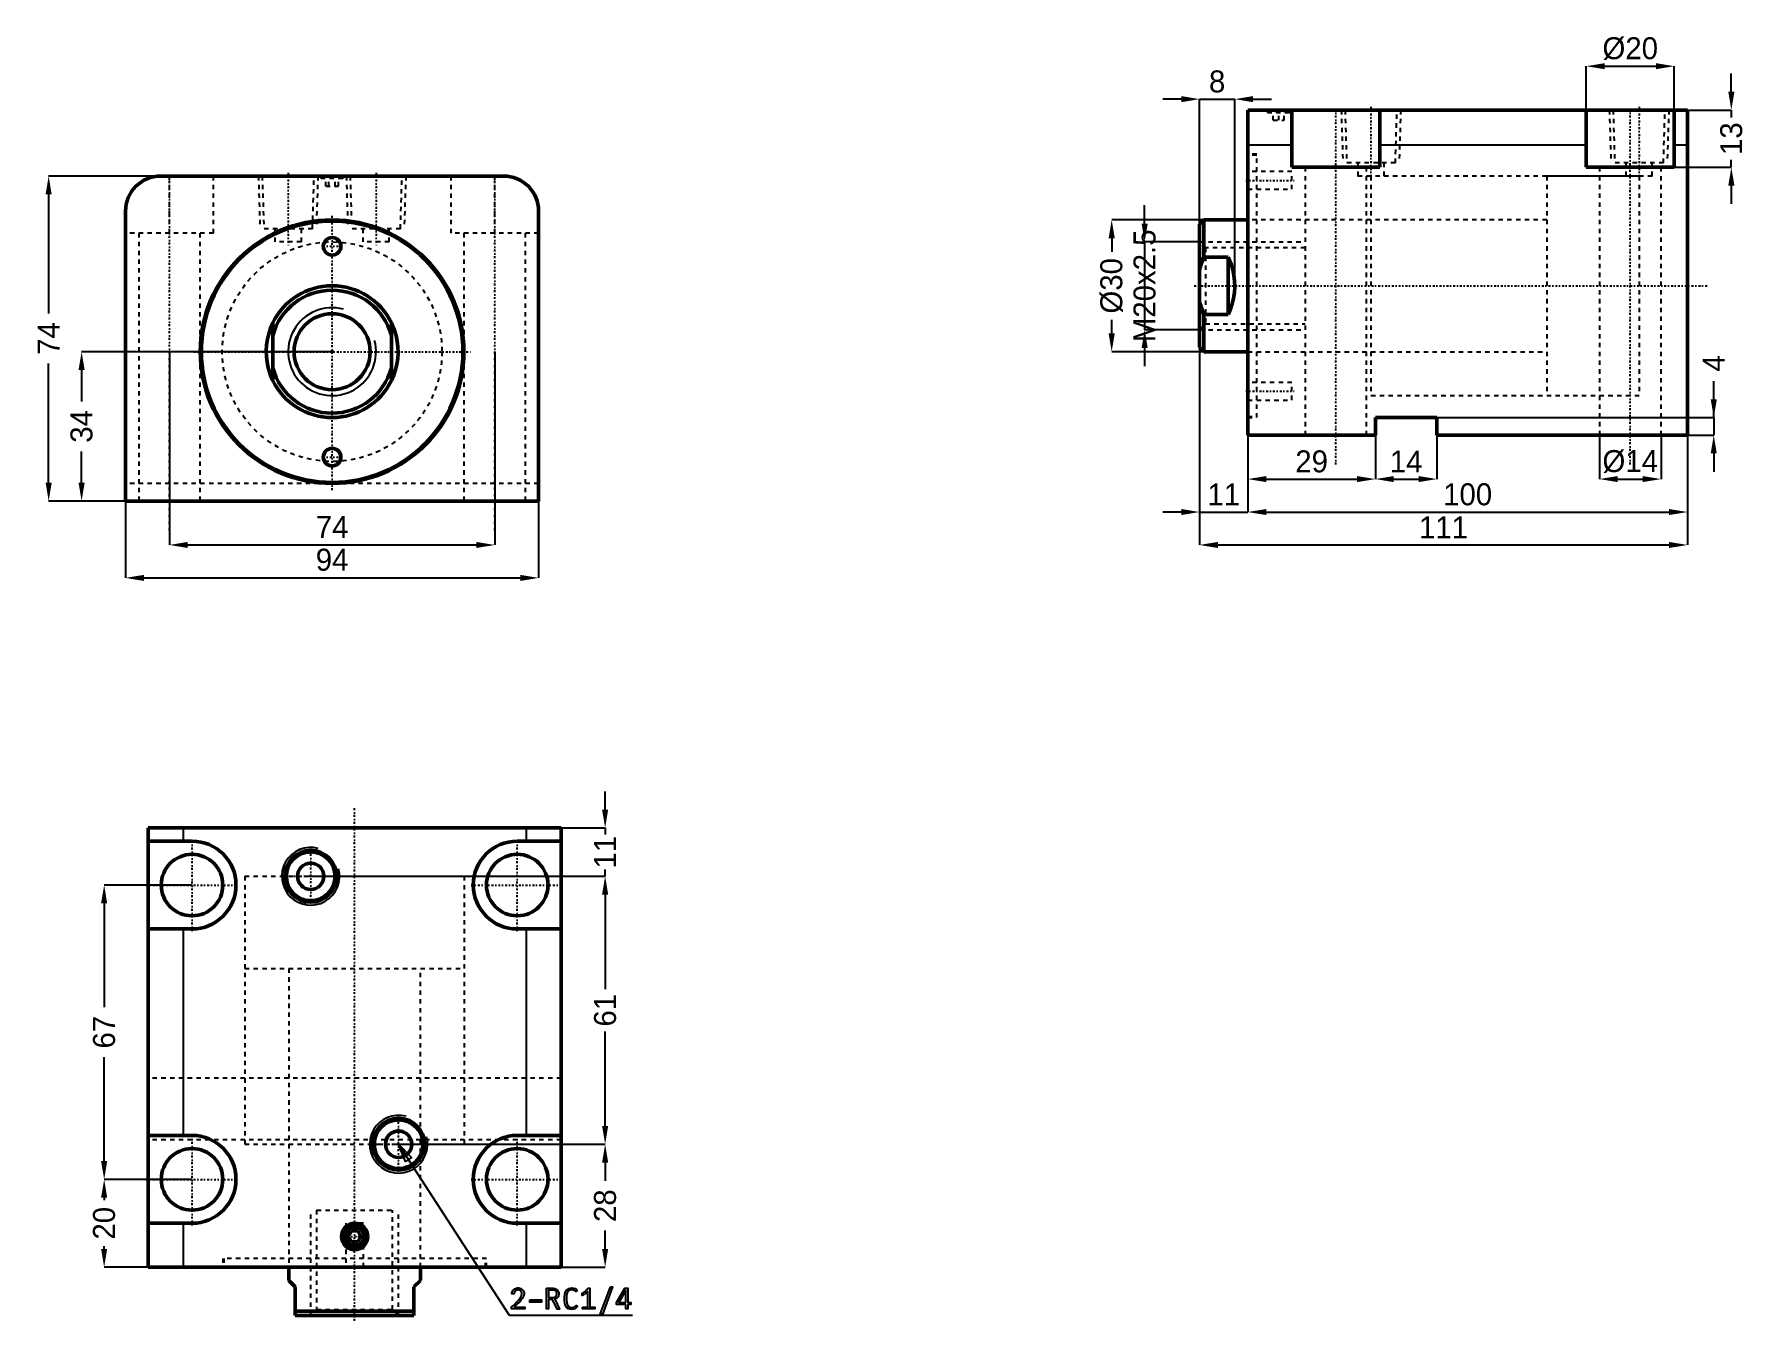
# Model space of a CAD drawing. Header units: millimetres. Extents: x -68 to 322, y -221 to 72.
import ezdxf

# ---------------------------------------------------------------- set-up
doc = ezdxf.new("R2010")
doc.units = ezdxf.units.MM
doc.linetypes.add('Center', pattern=[1.5, 0.45, -0.5, 0.05, -0.5])
doc.linetypes.add('Dashed', pattern=[2, 1, -1])
for name, color, linetype, lineweight in [('2d ConnectionPoints', 7, 'Continuous', 50), ('AM_0', 7, 'Continuous', 50), ('AM_4', 3, 'Continuous', 25), ('AM_5', 3, 'Continuous', 25), ('AM_7', 7, 'Center', 25), ('AM_9', 6, 'Dashed', 25)]:
    doc.layers.add(name, color=color, linetype=linetype, lineweight=lineweight)
doc.dimstyles.new('ISO-25', dxfattribs={"dimtxt": 2.5, "dimasz": 2.5, "dimexe": 1.25, "dimexo": 0.625, "dimtad": 1, "dimtxsty": 'Standard', "dimcen": 2.5, "dimadec": 0, "dimazin": 0, "dimtfac": 1, "dimtmove": 0, "dimatfit": 3, "dimfxl": 1, "dimarcsym": 0})

# ---------------------------------------------------------------- blocks, each defined once
blk = doc.blocks.new('1_RODcxhc_a_sd_50_40_IN_0_in_CXHC_A_IN_LA_50_40ST_0__CN_0')
at = {"layer": 'AM_0'}
for p, q in [((-13.5, -6.54), (-13.5, 6.54)), ((13.5, 6.54), (13.5, -6.54))]:
    blk.add_line(p, q, dxfattribs=at)
for points in [[(-13.5, 6.54), (-14.02, 5.34), (-14.43, 4.09), (-14.73, 2.82), (-14.92, 1.53), (-15, 0.22), (-14.96, -1.09), (-14.81, -2.39), (-14.54, -3.67), (-14.17, -4.92), (-13.69, -6.14), (-13.5, -6.54)], [(13.5, -6.54), (14.02, -5.34), (14.43, -4.09), (14.73, -2.82), (14.92, -1.53), (15, -0.22), (14.96, 1.09), (14.81, 2.39), (14.54, 3.67), (14.17, 4.92), (13.69, 6.14), (13.5, 6.54)]]:
    blk.add_lwpolyline(points, dxfattribs=at)
blk.add_circle((0, 0), 8.65, dxfattribs=at)
for radius, start, end in [(15, 25.8419, 154.1581), (14, 15.3589, 164.6411), (14, 195.3589, 344.6411), (15, 205.8419, 334.1581)]:
    blk.add_arc((0, 0), radius, start, end, dxfattribs=at)
at = {"layer": 'AM_5'}
blk.add_arc((0, 0), 10, 75, 15, dxfattribs=at)
blk = doc.blocks.new('2_bodycxhc_la_a_50_40_0_in_CXHC_A_IN_LA_50_40ST_0__CN_0')
at = {"layer": 'AM_0'}
for p, q in [((39, 40), (-39, 40)), ((-47, 32), (-47, -34)), ((47, -34), (47, 32)), ((-47, -34), (47, -34))]:
    blk.add_line(p, q, dxfattribs=at)
for centre, radius in [((0, 0), 30), ((0, 0), 29.75), ((0, 24), 2), ((0, -24), 2)]:
    blk.add_circle(centre, radius, dxfattribs=at)
for centre, start, end in [((-39, 32), 90, 180), ((39, 32), 360, 90)]:
    blk.add_arc(centre, 8, start, end, dxfattribs=at)
at = {"layer": 'AM_5', "linetype": 'Dashed'}
for p, q in [((-16.77, 40), (-16.39, 28)), ((-3.23, 40), (-3.61, 28)), ((3.23, 40), (3.61, 28)), ((16.77, 40), (16.39, 28))]:
    blk.add_line(p, q, dxfattribs=at)
at = {"layer": 'AM_7'}
for p, q in [((-37, -40.7), (-37, 40.7)), ((-10, 40.75), (-10, 24.25)), ((0, 40.03), (0, 39.37)), ((10, 40.75), (10, 24.25)), ((37, -40.7), (37, 40.7)), ((0, -31.5), (0, 31.5)), ((-2.1, 24), (2.1, 24)), ((-31.5, 0), (31.5, 0)), ((-2.1, -24), (2.1, -24))]:
    blk.add_line(p, q, dxfattribs=at)
at = {"layer": 'AM_9'}
for p, q in [((-37, 27), (-37, 40)), ((-27, 27), (-27, 40)), ((-15.91, 40), (-15.54, 28)), ((-4.46, 28), (-4.09, 40)), ((-3, 40), (-2.4, 39.4)), ((-2.1, 39.7), (-2.4, 39.4)), ((2.4, 39.4), (-2.4, 39.4)), ((2.1, 39.7), (-2.1, 39.7)), ((-1.44, 37.7), (-1.44, 39.7)), ((-0.72, 37.7), (-0.72, 39.7)), ((0.72, 37.7), (0.72, 39.7)), ((1.44, 37.7), (1.44, 39.7)), ((2.4, 39.4), (2.1, 39.7)), ((2.4, 39.4), (3, 40)), ((4.09, 40), (4.46, 28)), ((15.54, 28), (15.91, 40)), ((27, 40), (27, 27)), ((37, 27), (37, 40)), ((-1.44, 37.7), (1.44, 37.7)), ((-4.46, 28), (-15.54, 28)), ((-13, 28), (-13, 25)), ((-7, 25), (-7, 28)), ((15.54, 28), (4.46, 28)), ((7, 28), (7, 25)), ((13, 25), (13, 28)), ((-27, 27), (-47, 27)), ((-44, 27), (-44, -34)), ((-30, -34), (-30, 27)), ((-7, 25), (-13, 25)), ((13, 25), (7, 25)), ((47, 27), (27, 27)), ((30, 27), (30, -34)), ((44, -34), (44, 27)), ((47, -30), (-47, -30))]:
    blk.add_line(p, q, dxfattribs=at)
blk.add_circle((0, 0), 25, dxfattribs=at)
blk = doc.blocks.new('*D3')
at = {"layer": 'AM_5', "color": 0, "lineweight": -2}
for p, q in [((-47, -34), (-47, -51.5)), ((47, -34), (47, -51.5)), ((-42.83, -51.5), (42.83, -51.5))]:
    blk.add_line(p, q, dxfattribs=at)
at = {"layer": 'AM_5', "color": 0}
for points in [[(-42.83, -50.81), (-42.83, -52.19), (-47, -51.5)], [(42.83, -52.19), (42.83, -50.81), (47, -51.5)]]:
    blk.add_solid(points, dxfattribs=at)
at = {"layer": 'Defpoints', "color": 0}
for p in [(-47, -34), (47, -34), (47, -51.5)]:
    blk.add_point(p, dxfattribs=at)
at = {"layer": 'AM_5', "color": 0, "insert": (0, -47.39), "char_height": 5, "attachment_point": 5}
blk.add_mtext('94', dxfattribs=at)
blk = doc.blocks.new('*D4')
at = {"layer": 'AM_5', "color": 0, "lineweight": -2}
for p, q in [((-37, 0), (-37, -44)), ((37, 0), (37, -44)), ((-32.83, -44), (32.83, -44))]:
    blk.add_line(p, q, dxfattribs=at)
at = {"layer": 'AM_5', "color": 0}
for points in [[(-32.83, -43.31), (-32.83, -44.69), (-37, -44)], [(32.83, -44.69), (32.83, -43.31), (37, -44)]]:
    blk.add_solid(points, dxfattribs=at)
at = {"layer": 'Defpoints', "color": 0}
for p in [(-37, 0), (37, 0), (37, -44)]:
    blk.add_point(p, dxfattribs=at)
at = {"layer": 'AM_5', "color": 0, "insert": (0, -39.91), "char_height": 5, "attachment_point": 5}
blk.add_mtext('74', dxfattribs=at)
blk = doc.blocks.new('*D5')
at = {"layer": 'AM_5', "color": 0, "lineweight": -2}
for p, q in [((-39, 40), (-64.5, 40)), ((-64.5, 35.83), (-64.5, 8.67)), ((-64.5, -29.83), (-64.5, -2.67)), ((-47, -34), (-64.5, -34))]:
    blk.add_line(p, q, dxfattribs=at)
at = {"layer": 'AM_5', "color": 0}
for points in [[(-63.81, 35.83), (-65.19, 35.83), (-64.5, 40)], [(-65.19, -29.83), (-63.81, -29.83), (-64.5, -34)]]:
    blk.add_solid(points, dxfattribs=at)
at = {"layer": 'Defpoints', "color": 0}
for p in [(-64.5, 40), (-39, 40), (-47, -34)]:
    blk.add_point(p, dxfattribs=at)
at = {"layer": 'AM_5', "color": 0, "insert": (-64.5, 3), "char_height": 5, "attachment_point": 5, "rotation": 90}
blk.add_mtext('74', dxfattribs=at)
blk = doc.blocks.new('*D6')
at = {"layer": 'AM_5', "color": 0, "lineweight": -2}
for p, q in [((0, 0), (-57, 0)), ((-57, -4.17), (-57, -11.31)), ((-57, -29.83), (-57, -22.69)), ((-47, -34), (-57, -34))]:
    blk.add_line(p, q, dxfattribs=at)
at = {"layer": 'AM_5', "color": 0}
for points in [[(-56.31, -4.17), (-57.69, -4.17), (-57, 0)], [(-57.69, -29.83), (-56.31, -29.83), (-57, -34)]]:
    blk.add_solid(points, dxfattribs=at)
at = {"layer": 'Defpoints', "color": 0}
for p in [(-57, 0), (0, 0), (-47, -34)]:
    blk.add_point(p, dxfattribs=at)
at = {"layer": 'AM_5', "color": 0, "insert": (-57, -17), "char_height": 5, "attachment_point": 5, "rotation": 90}
blk.add_mtext('34', dxfattribs=at)
blk = doc.blocks.new('1_RODcxhc_a_sd_50_40_IN_0_in_CXHC_A_IN_LA_50_40ST_0__CN_2')
at = {"layer": 'AM_0'}
for p, q in [((-10, 15), (-11, 14)), ((-11, 14), (-11, -14)), ((0, 15), (-10, 15)), ((-10, 15), (-10, 6.54)), ((-4.5, 6.54), (-10, 6.54)), ((-4.5, 6.54), (-4.5, -6.54)), ((-10, -6.54), (-4.5, -6.54)), ((-10, -6.54), (-10, -15)), ((-11, -14), (-10, -15)), ((-10, -15), (0, -15))]:
    blk.add_line(p, q, dxfattribs=at)
for points in [[(-10, 6.54), (-10.55, 5.15), (-11, 3.71)], [(-4.5, -6.54), (-3.98, -5.34), (-3.57, -4.09), (-3.27, -2.82), (-3.08, -1.53), (-3, -0.22), (-3.04, 1.09), (-3.19, 2.39), (-3.46, 3.67), (-3.83, 4.92), (-4.31, 6.14), (-4.5, 6.54)], [(-11, -3.71), (-10.6, -5.01), (-10, -6.54)]]:
    blk.add_lwpolyline(points, dxfattribs=at)
at = {"layer": 'AM_5', "linetype": 'Dashed'}
for p, q in [((-11, 10), (13, 10)), ((-11, -10), (13, -10))]:
    blk.add_line(p, q, dxfattribs=at)
at = {"layer": 'AM_9'}
for p, q in [((89, 25), (68, 25)), ((68, 25), (68, -25)), ((89, 25), (89, -25)), ((68, 15), (0, 15)), ((-9.65, 8.65), (-11, 10)), ((13, 8.65), (-9.65, 8.65)), ((-9.65, 8.65), (-9.65, -8.65)), ((-11, -10), (-9.65, -8.65)), ((-9.65, -8.65), (13, -8.65)), ((0, -15), (68, -15)), ((68, -25), (89, -25))]:
    blk.add_line(p, q, dxfattribs=at)
blk = doc.blocks.new('2_bodycxhc_la_a_50_40_0_in_CXHC_A_IN_LA_50_40ST_0__CN_2')
at = {"layer": 'AM_0'}
for p, q in [((100, 40), (0, 40)), ((0, -34), (0, 40)), ((10, 27), (10, 40)), ((30, 40), (30, 27)), ((77, 27), (77, 40)), ((97, 40), (97, 27)), ((100, -34), (100, 40)), ((30, 27), (10, 27)), ((97, 27), (77, 27)), ((29, -30), (29, -34)), ((43, -30), (29, -30)), ((43, -34), (43, -30)), ((29, -34), (0, -34)), ((100, -34), (43, -34))]:
    blk.add_line(p, q, dxfattribs=at)
at = {"layer": 'AM_4'}
for p, q in [((10, 32), (0, 32)), ((77, 32), (30, 32)), ((100, 32), (97, 32))]:
    blk.add_line(p, q, dxfattribs=at)
at = {"layer": 'AM_5', "linetype": 'Dashed'}
for p, q in [((21.23, 40), (21.61, 28)), ((34.77, 40), (34.39, 28)), ((82.23, 40), (82.61, 28)), ((95.77, 40), (95.39, 28))]:
    blk.add_line(p, q, dxfattribs=at)
at = {"layer": 'AM_7'}
for p, q in [((7, 40.03), (7, 39.37)), ((20, -40.7), (20, 40.7)), ((28, 40.75), (28, 24.25)), ((87, -40.7), (87, 40.7)), ((89, 40.75), (89, 24.25)), ((-0.5, 24), (10.5, 24)), ((-12.2, 0), (105, 0)), ((-0.5, -24), (10.5, -24))]:
    blk.add_line(p, q, dxfattribs=at)
at = {"layer": 'AM_9'}
for p, q in [((4, 40), (4.6, 39.4)), ((4.9, 39.7), (4.6, 39.4)), ((9.4, 39.4), (4.6, 39.4)), ((9.1, 39.7), (4.9, 39.7)), ((5.75, 37.7), (5.75, 39.7)), ((7, 37.7), (7, 39.7)), ((8.25, 37.7), (8.25, 39.7)), ((9.4, 39.4), (9.1, 39.7)), ((9.4, 39.4), (10, 40)), ((22.09, 40), (22.46, 28)), ((33.54, 28), (33.91, 40)), ((83.09, 40), (83.46, 28)), ((94.54, 28), (94.91, 40)), ((5.75, 37.7), (8.25, 37.7)), ((2, 30), (0, 30)), ((2, 29.75), (0, 29.75)), ((2, -30), (2, 30)), ((33.54, 28), (22.46, 28)), ((25, 28), (25, 25)), ((31, 25), (31, 28)), ((94.54, 28), (83.46, 28)), ((86, 28), (86, 25)), ((92, 25), (92, 28)), ((10, 26), (0, 26)), ((10, 22), (10, 26)), ((13, 27), (13, -34)), ((92, 25), (25, 25)), ((27, -34), (27, 27)), ((28, 25), (28, -25)), ((80, 27), (80, -34)), ((89, 25), (89, -25)), ((94, -34), (94, 27)), ((0, 22), (10, 22)), ((28, 15), (0, 15)), ((0, -15), (28, -15)), ((10, -22), (0, -22)), ((10, -26), (10, -22)), ((0, -26), (10, -26)), ((28, -25), (89, -25)), ((0, -29.75), (2, -29.75)), ((0, -30), (2, -30))]:
    blk.add_line(p, q, dxfattribs=at)
blk = doc.blocks.new('*D22')
at = {"layer": 'AM_5', "color": 0, "lineweight": -2}
for p, q in [((237.39, -15), (237.39, -29)), ((208.39, -19), (208.39, -29)), ((212.56, -29), (233.23, -29))]:
    blk.add_line(p, q, dxfattribs=at)
at = {"layer": 'AM_5', "color": 0}
for points in [[(212.56, -28.31), (212.56, -29.69), (208.39, -29)], [(233.23, -29.69), (233.23, -28.31), (237.39, -29)]]:
    blk.add_solid(points, dxfattribs=at)
at = {"layer": 'Defpoints', "color": 0}
for p in [(237.39, -15), (208.39, -19), (237.39, -29)]:
    blk.add_point(p, dxfattribs=at)
at = {"layer": 'AM_5', "color": 0, "insert": (222.89, -25), "char_height": 5, "attachment_point": 5}
blk.add_mtext('29', dxfattribs=at)
blk = doc.blocks.new('*D23')
at = {"layer": 'AM_5', "color": 0, "lineweight": -2}
for p, q in [((208.39, -19), (208.39, -36.5)), ((308.39, -19), (308.39, -36.5)), ((212.56, -36.5), (304.23, -36.5))]:
    blk.add_line(p, q, dxfattribs=at)
at = {"layer": 'AM_5', "color": 0}
for points in [[(212.56, -35.81), (212.56, -37.19), (208.39, -36.5)], [(304.23, -37.19), (304.23, -35.81), (308.39, -36.5)]]:
    blk.add_solid(points, dxfattribs=at)
at = {"layer": 'Defpoints', "color": 0}
for p in [(208.39, -19), (308.39, -19), (308.39, -36.5)]:
    blk.add_point(p, dxfattribs=at)
at = {"layer": 'AM_5', "color": 0, "insert": (258.39, -32.5), "char_height": 5, "attachment_point": 5}
blk.add_mtext('100', dxfattribs=at)
blk = doc.blocks.new('*D24')
at = {"layer": 'AM_5', "color": 0, "lineweight": -2}
for p, q in [((197.39, 15), (197.39, -44)), ((308.39, -19), (308.39, -44)), ((201.56, -44), (304.23, -44))]:
    blk.add_line(p, q, dxfattribs=at)
at = {"layer": 'AM_5', "color": 0}
for points in [[(201.56, -43.31), (201.56, -44.69), (197.39, -44)], [(304.23, -44.69), (304.23, -43.31), (308.39, -44)]]:
    blk.add_solid(points, dxfattribs=at)
at = {"layer": 'Defpoints', "color": 0}
for p in [(197.39, 15), (308.39, -19), (308.39, -44)]:
    blk.add_point(p, dxfattribs=at)
at = {"layer": 'AM_5', "color": 0, "insert": (252.89, -40), "char_height": 5, "attachment_point": 5}
blk.add_mtext('111', dxfattribs=at)
blk = doc.blocks.new('*D25')
at = {"layer": 'AM_5', "color": 0, "lineweight": -2}
for p, q in [((237.39, -15), (237.39, -29)), ((251.39, -19), (251.39, -29)), ((241.56, -29), (247.23, -29))]:
    blk.add_line(p, q, dxfattribs=at)
at = {"layer": 'AM_5', "color": 0}
for points in [[(241.56, -28.31), (241.56, -29.69), (237.39, -29)], [(247.23, -29.69), (247.23, -28.31), (251.39, -29)]]:
    blk.add_solid(points, dxfattribs=at)
at = {"layer": 'Defpoints', "color": 0}
for p in [(237.39, -15), (251.39, -19), (251.39, -29)]:
    blk.add_point(p, dxfattribs=at)
at = {"layer": 'AM_5', "color": 0, "insert": (244.39, -25), "char_height": 5, "attachment_point": 5}
blk.add_mtext('14', dxfattribs=at)
blk = doc.blocks.new('*D26')
at = {"layer": 'AM_5', "color": 0, "lineweight": -2}
for p, q in [((314.39, -15), (314.39, -6.67)), ((237.39, -15), (314.39, -15)), ((314.39, -15), (314.39, -19)), ((251.39, -19), (314.39, -19)), ((314.39, -23.17), (314.39, -27.33))]:
    blk.add_line(p, q, dxfattribs=at)
at = {"layer": 'AM_5', "color": 0}
for points in [[(313.7, -10.83), (315.09, -10.83), (314.39, -15)], [(315.09, -23.17), (313.7, -23.17), (314.39, -19)]]:
    blk.add_solid(points, dxfattribs=at)
at = {"layer": 'Defpoints', "color": 0}
for p in [(237.39, -15), (251.39, -19), (314.39, -19)]:
    blk.add_point(p, dxfattribs=at)
at = {"layer": 'AM_5', "color": 0, "insert": (314.39, -2.67), "char_height": 5, "attachment_point": 5, "rotation": 90}
blk.add_mtext('4', dxfattribs=at)
blk = doc.blocks.new('*D27')
at = {"layer": 'AM_5', "color": 0, "lineweight": -2}
for p, q in [((288.39, -19), (288.39, -29)), ((302.39, -19), (302.39, -29)), ((292.56, -29), (298.23, -29))]:
    blk.add_line(p, q, dxfattribs=at)
at = {"layer": 'AM_5', "color": 0}
for points in [[(292.56, -28.31), (292.56, -29.69), (288.39, -29)], [(298.23, -29.69), (298.23, -28.31), (302.39, -29)]]:
    blk.add_solid(points, dxfattribs=at)
at = {"layer": 'Defpoints', "color": 0}
for p in [(288.39, -19), (302.39, -19), (302.39, -29)]:
    blk.add_point(p, dxfattribs=at)
at = {"layer": 'AM_5', "color": 0, "insert": (295.39, -25), "char_height": 5, "attachment_point": 5}
blk.add_mtext('Ø14', dxfattribs=at)
blk = doc.blocks.new('*D28')
at = {"layer": 'AM_5', "color": 0, "lineweight": -2}
for p, q in [((285.39, 55), (285.39, 65)), ((289.56, 65), (301.23, 65)), ((305.39, 55), (305.39, 65))]:
    blk.add_line(p, q, dxfattribs=at)
at = {"layer": 'AM_5', "color": 0}
for points in [[(289.56, 65.69), (289.56, 64.31), (285.39, 65)], [(301.23, 64.31), (301.23, 65.69), (305.39, 65)]]:
    blk.add_solid(points, dxfattribs=at)
at = {"layer": 'Defpoints', "color": 0}
for p in [(305.39, 65), (285.39, 55), (305.39, 55)]:
    blk.add_point(p, dxfattribs=at)
at = {"layer": 'AM_5', "color": 0, "insert": (295.39, 69), "char_height": 5, "attachment_point": 5}
blk.add_mtext('Ø20', dxfattribs=at)
blk = doc.blocks.new('*D29')
at = {"layer": 'AM_5', "color": 0, "lineweight": -2}
for p, q in [((318.39, 59.17), (318.39, 63.33)), ((305.39, 55), (318.39, 55)), ((318.39, 55), (318.39, 53.33)), ((318.39, 42), (318.39, 43.67)), ((305.39, 42), (318.39, 42)), ((318.39, 37.83), (318.39, 33.67))]:
    blk.add_line(p, q, dxfattribs=at)
at = {"layer": 'AM_5', "color": 0}
for points in [[(317.7, 59.17), (319.09, 59.17), (318.39, 55)], [(319.09, 37.83), (317.7, 37.83), (318.39, 42)]]:
    blk.add_solid(points, dxfattribs=at)
at = {"layer": 'Defpoints', "color": 0}
for p in [(305.39, 55), (305.39, 42), (318.39, 42)]:
    blk.add_point(p, dxfattribs=at)
at = {"layer": 'AM_5', "color": 0, "insert": (318.39, 48.5), "char_height": 5, "attachment_point": 5, "rotation": 90}
blk.add_mtext('13', dxfattribs=at)
blk = doc.blocks.new('*D30')
at = {"layer": 'AM_5', "color": 0, "lineweight": -2}
for p, q in [((197.39, 15), (197.39, -36.5)), ((208.39, -19), (208.39, -36.5)), ((193.23, -36.5), (189.06, -36.5)), ((197.39, -36.5), (208.39, -36.5)), ((212.56, -36.5), (216.73, -36.5))]:
    blk.add_line(p, q, dxfattribs=at)
at = {"layer": 'AM_5', "color": 0}
for points in [[(193.23, -37.19), (193.23, -35.81), (197.39, -36.5)], [(212.56, -35.81), (212.56, -37.19), (208.39, -36.5)]]:
    blk.add_solid(points, dxfattribs=at)
at = {"layer": 'Defpoints', "color": 0}
for p in [(197.39, 15), (208.39, -19), (208.39, -36.5)]:
    blk.add_point(p, dxfattribs=at)
at = {"layer": 'AM_5', "color": 0, "insert": (202.89, -32.5), "char_height": 5, "attachment_point": 5}
blk.add_mtext('11', dxfattribs=at)
blk = doc.blocks.new('*D31')
at = {"layer": 'AM_5', "color": 0, "lineweight": -2}
for p, q in [((193.23, 57.5), (189.06, 57.5)), ((197.39, 15), (197.39, 57.5)), ((197.39, 57.5), (205.39, 57.5)), ((205.39, 15), (205.39, 57.5)), ((209.56, 57.5), (213.73, 57.5))]:
    blk.add_line(p, q, dxfattribs=at)
at = {"layer": 'AM_5', "color": 0}
for points in [[(193.23, 56.81), (193.23, 58.19), (197.39, 57.5)], [(209.56, 58.19), (209.56, 56.81), (205.39, 57.5)]]:
    blk.add_solid(points, dxfattribs=at)
at = {"layer": 'Defpoints', "color": 0}
for p in [(205.39, 57.5), (197.39, 15), (205.39, 15)]:
    blk.add_point(p, dxfattribs=at)
at = {"layer": 'AM_5', "color": 0, "insert": (201.39, 61.5), "char_height": 5, "attachment_point": 5}
blk.add_mtext('8', dxfattribs=at)
blk = doc.blocks.new('*D32')
at = {"layer": 'AM_5', "color": 0, "lineweight": -2}
for p, q in [((198.39, 30), (177.39, 30)), ((177.39, 25.83), (177.39, 22.75)), ((177.39, 4.17), (177.39, 7.25)), ((198.39, 0), (177.39, 0))]:
    blk.add_line(p, q, dxfattribs=at)
at = {"layer": 'AM_5', "color": 0}
for points in [[(178.09, 25.83), (176.7, 25.83), (177.39, 30)], [(176.7, 4.17), (178.09, 4.17), (177.39, 0)]]:
    blk.add_solid(points, dxfattribs=at)
at = {"layer": 'Defpoints', "color": 0}
for p in [(177.39, 30), (198.39, 30), (198.39, 0)]:
    blk.add_point(p, dxfattribs=at)
at = {"layer": 'AM_5', "color": 0, "insert": (177.39, 15), "char_height": 5, "attachment_point": 5, "rotation": 90}
blk.add_mtext('Ø30', dxfattribs=at)
blk = doc.blocks.new('*D33')
at = {"layer": 'AM_5', "color": 0, "lineweight": -2}
for p, q in [((184.89, 29.17), (184.89, 33.33)), ((197.39, 25), (184.89, 25)), ((184.89, 25), (184.89, 5)), ((197.39, 5), (184.89, 5)), ((184.89, 0.83), (184.89, -3.33))]:
    blk.add_line(p, q, dxfattribs=at)
at = {"layer": 'AM_5', "color": 0}
for points in [[(184.2, 29.17), (185.59, 29.17), (184.89, 25)], [(185.59, 0.83), (184.2, 0.83), (184.89, 5)]]:
    blk.add_solid(points, dxfattribs=at)
at = {"layer": 'Defpoints', "color": 0}
for p in [(197.39, 25), (184.89, 5), (197.39, 5)]:
    blk.add_point(p, dxfattribs=at)
at = {"layer": 'AM_5', "color": 0, "insert": (184.89, 15), "char_height": 5, "attachment_point": 5, "rotation": 90}
blk.add_mtext('M20x2.5', dxfattribs=at)
blk = doc.blocks.new('1_RODcxhc_a_sd_50_40_IN_0_in_CXHC_A_IN_LA_50_40ST_0__CN_4')
at = {"layer": 'AM_0'}
for p, q in [((-15, 0), (-15, -3)), ((15, -3), (15, 0)), ((-13.5, -4.5), (-15, -3)), ((15, -3), (13.5, -4.5)), ((-13.5, -11), (-13.5, -4.5)), ((13.5, -4.5), (13.5, -11)), ((-13.5, -10), (13.5, -10)), ((-13.5, -11), (13.5, -11))]:
    blk.add_line(p, q, dxfattribs=at)
at = {"layer": 'AM_5', "linetype": 'Dashed'}
for p, q in [((-10, -11), (-10, 13)), ((10, -11), (10, 13))]:
    blk.add_line(p, q, dxfattribs=at)
at = {"layer": 'AM_7'}
blk.add_line((0, -12.2), (0, 105), dxfattribs=at)
at = {"layer": 'AM_9'}
for p, q in [((-25, 89), (25, 89)), ((-25, 89), (-25, 68)), ((25, 68), (25, 89)), ((-25, 68), (25, 68)), ((-15, 68), (-15, 0)), ((15, 0), (15, 68)), ((-8.647, 13), (8.647, 13)), ((-8.647, 13), (-8.647, -9.647)), ((8.647, -9.647), (8.647, 13)), ((-8.647, -9.647), (-10, -11)), ((-8.647, -9.647), (8.647, -9.647)), ((10, -11), (8.647, -9.647))]:
    blk.add_line(p, q, dxfattribs=at)
blk = doc.blocks.new('2_bodycxhc_la_a_50_40_0_in_CXHC_A_IN_LA_50_40ST_0__CN_4')
at = {"layer": 'AM_0'}
for p, q in [((47, 100), (-47, 100)), ((-47, 100), (-47, 0)), ((47, 100), (47, 0)), ((-47, 97), (-37, 97)), ((37, 97), (47, 97)), ((-37, 77), (-47, 77)), ((47, 77), (37, 77)), ((-47, 30), (-37, 30)), ((37, 30), (47, 30)), ((-37, 10), (-47, 10)), ((-0.72, 8.25), (-1.44, 7)), ((0.72, 8.25), (-0.72, 8.25)), ((1.44, 7), (0.72, 8.25)), ((47, 10), (37, 10)), ((-1.44, 7), (-0.72, 5.75)), ((-0.72, 5.75), (0.72, 5.75)), ((0.72, 5.75), (1.44, 7)), ((47, 0), (-47, 0))]:
    blk.add_line(p, q, dxfattribs=at)
for centre, radius in [((-37, 87), 7), ((-10, 89), 5.91), ((-10, 89), 5.54), ((37, 87), 7), ((-10, 89), 3), ((10, 28), 5.91), ((10, 28), 5.54), ((10, 28), 3), ((-37, 20), 7), ((37, 20), 7), ((0, 7), 3), ((0, 7), 2.4), ((0, 7), 2.1)]:
    blk.add_circle(centre, radius, dxfattribs=at)
for centre, start, end in [((-37, 87), 270, 90), ((37, 87), 90, 270), ((-37, 20), 270, 90), ((37, 20), 90, 270)]:
    blk.add_arc(centre, 10, start, end, dxfattribs=at)
at = {"layer": 'AM_4'}
for p, q in [((-39, 100), (-39, 97)), ((39, 100), (39, 97)), ((-39, 77), (-39, 30)), ((39, 77), (39, 30)), ((-39, 10), (-39, 0)), ((39, 10), (39, 0))]:
    blk.add_line(p, q, dxfattribs=at)
at = {"layer": 'AM_5'}
for centre in [(-10, 89), (10, 28)]:
    blk.add_arc(centre, 6.58, 75, 15, dxfattribs=at)
at = {"layer": 'AM_7'}
for p, q in [((-37, 76.5), (-37, 97.5)), ((37, 76.5), (37, 97.5)), ((-10, 82.79), (-10, 95.21)), ((-47.5, 87), (-26.5, 87)), ((-16.21, 89), (-3.79, 89)), ((26.5, 87), (47.5, 87)), ((10, 21.79), (10, 34.21)), ((-37, 9.5), (-37, 30.5)), ((3.79, 28), (16.21, 28)), ((37, 9.5), (37, 30.5)), ((-47.5, 20), (-26.5, 20)), ((26.5, 20), (47.5, 20)), ((-3.15, 7), (3.15, 7))]:
    blk.add_line(p, q, dxfattribs=at)
at = {"layer": 'AM_9'}
for p, q in [((-25, 89), (25, 89)), ((-25, 89), (-25, 28)), ((25, 28), (25, 89)), ((47, 43), (-47, 43)), ((47, 29), (-47, 29)), ((-25, 28), (25, 28)), ((-15, 28), (-15, 0)), ((15, 0), (15, 28)), ((2, 10), (-2, 10)), ((-2, 10), (-2, 0)), ((2, 0), (2, 10)), ((30, 2), (-30, 2)), ((-30, 2), (-30, 0)), ((-29.75, 2), (-29.75, 0)), ((29.75, 0), (29.75, 2)), ((30, 0), (30, 2))]:
    blk.add_line(p, q, dxfattribs=at)
blk = doc.blocks.new('*D42')
at = {"layer": 'AM_5', "color": 0, "lineweight": -2}
for p, q in [((-31.87, -188.42), (-51.87, -188.42)), ((-51.87, -192.59), (-51.87, -193.17)), ((-51.87, -204.26), (-51.87, -203.67)), ((-41.87, -208.42), (-51.87, -208.42))]:
    blk.add_line(p, q, dxfattribs=at)
at = {"layer": 'AM_5', "color": 0}
for points in [[(-51.18, -192.59), (-52.57, -192.59), (-51.87, -188.42)], [(-52.57, -204.26), (-51.18, -204.26), (-51.87, -208.42)]]:
    blk.add_solid(points, dxfattribs=at)
at = {"layer": 'Defpoints', "color": 0}
for p in [(-51.87, -188.42), (-31.87, -188.42), (-41.87, -208.42)]:
    blk.add_point(p, dxfattribs=at)
at = {"layer": 'AM_5', "color": 0, "insert": (-51.87, -198.42), "char_height": 5, "attachment_point": 5, "rotation": 90}
blk.add_mtext('20', dxfattribs=at)
blk = doc.blocks.new('*D43')
at = {"layer": 'AM_5', "color": 0, "lineweight": -2}
for p, q in [((-31.87, -121.42), (-51.87, -121.42)), ((-51.87, -125.59), (-51.87, -149.26)), ((-51.87, -184.26), (-51.87, -160.59)), ((-31.87, -188.42), (-51.87, -188.42))]:
    blk.add_line(p, q, dxfattribs=at)
at = {"layer": 'AM_5', "color": 0}
for points in [[(-51.18, -125.59), (-52.57, -125.59), (-51.87, -121.42)], [(-52.57, -184.26), (-51.18, -184.26), (-51.87, -188.42)]]:
    blk.add_solid(points, dxfattribs=at)
at = {"layer": 'Defpoints', "color": 0}
for p in [(-51.87, -121.42), (-31.87, -121.42), (-31.87, -188.42)]:
    blk.add_point(p, dxfattribs=at)
at = {"layer": 'AM_5', "color": 0, "insert": (-51.87, -154.92), "char_height": 5, "attachment_point": 5, "rotation": 90}
blk.add_mtext('67', dxfattribs=at)
blk = doc.blocks.new('*D44')
at = {"layer": 'AM_5', "color": 0, "lineweight": -2}
for p, q in [((15.13, -180.42), (62.13, -180.42)), ((62.13, -184.59), (62.13, -188.76)), ((62.13, -204.26), (62.13, -200.09)), ((52.13, -208.42), (62.13, -208.42))]:
    blk.add_line(p, q, dxfattribs=at)
at = {"layer": 'AM_5', "color": 0}
for points in [[(62.82, -184.59), (61.43, -184.59), (62.13, -180.42)], [(61.43, -204.26), (62.82, -204.26), (62.13, -208.42)]]:
    blk.add_solid(points, dxfattribs=at)
at = {"layer": 'Defpoints', "color": 0}
for p in [(15.13, -180.42), (52.13, -208.42), (62.13, -208.42)]:
    blk.add_point(p, dxfattribs=at)
at = {"layer": 'AM_5', "color": 0, "insert": (62.13, -194.42), "char_height": 5, "attachment_point": 5, "rotation": 90}
blk.add_mtext('28', dxfattribs=at)
blk = doc.blocks.new('*D45')
at = {"layer": 'AM_5', "color": 0, "lineweight": -2}
for p, q in [((62.13, -104.26), (62.13, -100.09)), ((52.13, -108.42), (62.13, -108.42)), ((62.13, -108.42), (62.13, -109.92)), ((-4.87, -119.42), (62.13, -119.42)), ((62.13, -119.42), (62.13, -117.92)), ((62.13, -123.59), (62.13, -127.76))]:
    blk.add_line(p, q, dxfattribs=at)
at = {"layer": 'AM_5', "color": 0}
for points in [[(61.43, -104.26), (62.82, -104.26), (62.13, -108.42)], [(62.82, -123.59), (61.43, -123.59), (62.13, -119.42)]]:
    blk.add_solid(points, dxfattribs=at)
at = {"layer": 'Defpoints', "color": 0}
for p in [(52.13, -108.42), (62.13, -108.42), (-4.87, -119.42)]:
    blk.add_point(p, dxfattribs=at)
at = {"layer": 'AM_5', "color": 0, "insert": (62.13, -113.92), "char_height": 5, "attachment_point": 5, "rotation": 90}
blk.add_mtext('11', dxfattribs=at)
blk = doc.blocks.new('*D46')
at = {"layer": 'AM_5', "color": 0, "lineweight": -2}
for p, q in [((-4.87, -119.42), (62.13, -119.42)), ((62.13, -123.59), (62.13, -145.09)), ((62.13, -176.26), (62.13, -154.76)), ((15.13, -180.42), (62.13, -180.42))]:
    blk.add_line(p, q, dxfattribs=at)
at = {"layer": 'AM_5', "color": 0}
for points in [[(62.82, -123.59), (61.43, -123.59), (62.13, -119.42)], [(61.43, -176.26), (62.82, -176.26), (62.13, -180.42)]]:
    blk.add_solid(points, dxfattribs=at)
at = {"layer": 'Defpoints', "color": 0}
for p in [(-4.87, -119.42), (62.13, -119.42), (15.13, -180.42)]:
    blk.add_point(p, dxfattribs=at)
at = {"layer": 'AM_5', "color": 0, "insert": (62.13, -149.92), "char_height": 5, "attachment_point": 5, "rotation": 90}
blk.add_mtext('61', dxfattribs=at)

msp = doc.modelspace()

# ---------------------------------------------------------------- linework, layer by layer
at = {"layer": '2d ConnectionPoints'}
for p in [(208.395, 15), (0, 0), (5.128, -208.423)]:
    msp.add_point(p, dxfattribs=at)
at = {"layer": 'AM_5'}
for p, q in [((40.378, -219.423), (15.128, -180.423)), ((68.378, -219.423), (40.378, -219.423))]:
    msp.add_line(p, q, dxfattribs=at)
for points in [[(15.128, -180.423), (18.092, -183.468), (16.693, -184.374), (15.128, -180.423)], [(41.025, -217.312), (41.025, -217.312), (41.239, -217.117), (41.544, -216.831), (41.544, -216.831), (41.83, -216.554), (42.01, -216.375), (42.01, -216.375), (42.182, -216.194), (42.429, -215.91), (42.429, -215.91), (42.662, -215.61), (42.809, -215.401), (42.809, -215.401), (42.939, -215.194), (43.08, -214.898), (43.08, -214.898), (43.155, -214.62), (43.17, -214.446), (43.17, -214.446), (43.165, -214.348), (43.142, -214.209), (43.142, -214.209), (43.099, -214.081), (43.059, -214.001), (43.059, -214.001), (43.012, -213.926), (42.928, -213.828), (42.928, -213.828), (42.829, -213.745), (42.755, -213.698), (42.755, -213.698), (42.676, -213.66), (42.55, -213.618), (42.55, -213.618), (42.416, -213.595), (42.322, -213.591), (42.322, -213.591), (42.217, -213.596), (42.07, -213.619), (42.07, -213.619), (41.933, -213.662), (41.847, -213.702), (41.847, -213.702), (41.767, -213.75), (41.662, -213.837), (41.662, -213.837), (41.572, -213.942), (41.522, -214.022), (41.522, -214.022), (41.48, -214.109), (41.434, -214.251), (41.434, -214.251), (41.41, -214.406), (41.405, -214.517), (40.918, -214.517), (40.918, -214.517), (40.925, -214.351), (40.965, -214.118), (40.965, -214.118), (41.038, -213.908), (41.106, -213.78), (41.106, -213.78), (41.187, -213.662), (41.327, -213.508), (41.327, -213.508), (41.492, -213.381), (41.615, -213.312), (41.615, -213.312), (41.745, -213.254), (41.951, -213.192), (41.951, -213.192), (42.17, -213.159), (42.322, -213.152), (42.322, -213.152), (42.464, -213.158), (42.67, -213.19), (42.67, -213.19), (42.868, -213.248), (42.994, -213.302), (42.994, -213.302), (43.114, -213.367), (43.275, -213.486), (43.275, -213.486), (43.413, -213.631), (43.493, -213.741), (43.493, -213.741), (43.56, -213.861), (43.633, -214.056), (43.633, -214.056), (43.673, -214.27), (43.68, -214.423), (43.68, -214.423), (43.669, -214.596), (43.611, -214.863), (43.611, -214.863), (43.503, -215.137), (43.404, -215.323), (43.404, -215.323), (43.29, -215.509), (43.104, -215.778), (43.104, -215.778), (42.903, -216.035), (42.759, -216.199), (42.759, -216.199), (42.604, -216.367), (42.344, -216.638), (42.344, -216.638), (42.051, -216.933), (41.837, -217.143), (41.493, -217.481), (43.82, -217.485), (43.82, -217.923), (40.853, -217.923), (40.853, -217.468), (41.025, -217.312)], [(48.794, -213.211), (50.166, -213.211), (50.166, -213.211), (50.306, -213.216), (50.514, -213.245), (50.514, -213.245), (50.718, -213.298), (50.851, -213.347), (50.851, -213.347), (50.979, -213.408), (51.154, -213.522), (51.154, -213.522), (51.308, -213.663), (51.399, -213.772), (51.399, -213.772), (51.477, -213.892), (51.561, -214.095), (51.561, -214.095), (51.606, -214.324), (51.615, -214.491), (51.615, -214.491), (51.604, -214.676), (51.548, -214.926), (51.548, -214.926), (51.444, -215.145), (51.349, -215.273), (51.349, -215.273), (51.235, -215.387), (51.041, -215.532), (51.041, -215.532), (50.818, -215.644), (50.653, -215.7), (51.732, -217.956), (51.206, -217.956), (50.153, -215.778), (50.081, -215.778), (49.275, -215.778), (49.275, -217.923), (48.794, -217.923), (48.794, -213.211)], [(49.938, -215.356), (49.938, -215.356), (50.076, -215.354), (50.266, -215.341), (50.266, -215.341), (50.438, -215.317), (50.543, -215.296), (50.543, -215.296), (50.639, -215.267), (50.77, -215.203), (50.77, -215.203), (50.886, -215.116), (50.954, -215.046), (50.954, -215.046), (51.012, -214.962), (51.074, -214.81), (51.074, -214.81), (51.108, -214.626), (51.115, -214.485), (51.115, -214.485), (51.103, -214.305), (51.04, -214.078), (51.04, -214.078), (50.924, -213.903), (50.817, -213.814), (50.817, -213.814), (50.692, -213.744), (50.483, -213.669), (50.483, -213.669), (50.247, -213.628), (50.075, -213.62), (49.275, -213.62), (49.275, -215.356), (49.938, -215.356)], [(54.51, -218.034), (54.51, -218.034), (54.193, -218.01), (53.78, -217.882), (53.78, -217.882), (53.442, -217.645), (53.259, -217.426), (53.259, -217.426), (53.109, -217.16), (52.947, -216.674), (52.947, -216.674), (52.859, -216.084), (52.843, -215.632), (52.843, -215.632), (52.861, -215.156), (52.955, -214.538), (52.955, -214.538), (53.129, -214.036), (53.29, -213.765), (53.29, -213.765), (53.484, -213.545), (53.833, -213.306), (53.833, -213.306), (54.251, -213.177), (54.569, -213.152), (54.569, -213.152), (54.872, -213.175), (55.274, -213.296), (55.274, -213.296), (55.61, -213.521), (55.797, -213.728), (55.485, -213.981), (55.485, -213.981), (55.397, -213.889), (55.264, -213.774), (55.264, -213.774), (55.127, -213.688), (55.035, -213.646), (55.035, -213.646), (54.943, -213.615), (54.81, -213.581), (54.81, -213.581), (54.683, -213.562), (54.601, -213.559), (54.601, -213.559), (54.417, -213.568), (54.17, -213.616), (54.17, -213.616), (53.959, -213.706), (53.839, -213.789), (53.839, -213.789), (53.733, -213.89), (53.598, -214.073), (53.598, -214.073), (53.493, -214.293), (53.439, -214.461), (53.439, -214.461), (53.396, -214.646), (53.35, -214.958), (53.35, -214.958), (53.325, -215.312), (53.321, -215.57), (53.321, -215.57), (53.332, -215.952), (53.393, -216.452), (53.393, -216.452), (53.506, -216.867), (53.61, -217.096), (53.61, -217.096), (53.739, -217.285), (53.986, -217.49), (53.986, -217.49), (54.295, -217.6), (54.536, -217.621), (54.536, -217.621), (54.789, -217.602), (55.116, -217.502), (55.116, -217.502), (55.382, -217.315), (55.524, -217.143), (55.813, -217.403), (55.813, -217.403), (55.636, -217.63), (55.292, -217.876), (55.292, -217.876), (54.854, -218.009), (54.51, -218.034)], [(56.986, -217.507), (58.182, -217.507), (58.182, -213.991), (58.182, -213.991), (58.117, -214.056), (58.009, -214.157), (58.009, -214.157), (57.885, -214.262), (57.795, -214.335), (57.795, -214.335), (57.701, -214.408), (57.559, -214.511), (57.559, -214.511), (57.416, -214.607), (57.321, -214.667), (57.321, -214.667), (57.227, -214.721), (57.097, -214.787), (57.097, -214.787), (56.979, -214.834), (56.908, -214.855), (56.908, -214.361), (56.908, -214.361), (56.997, -214.319), (57.137, -214.239), (57.137, -214.239), (57.284, -214.139), (57.387, -214.061), (57.387, -214.061), (57.491, -213.977), (57.641, -213.848), (57.641, -213.848), (57.786, -213.713), (57.88, -213.62), (57.88, -213.62), (57.968, -213.529), (58.087, -213.401), (58.087, -213.401), (58.188, -213.283), (58.247, -213.211), (58.663, -213.211), (58.663, -217.507), (59.748, -217.507), (59.748, -217.923), (56.986, -217.923), (56.986, -217.507)], [(63.31, -212.886), (63.804, -212.886), (61.522, -219.158), (61.028, -219.158), (63.31, -212.886)], [(66.803, -216.883), (64.697, -216.883), (64.697, -216.461), (66.614, -213.211), (67.258, -213.211), (67.258, -216.445), (67.96, -216.445), (67.96, -216.883), (67.258, -216.883), (67.258, -217.923), (66.803, -217.923), (66.803, -216.883)], [(66.809, -216.445), (66.809, -213.757), (65.256, -216.445), (66.809, -216.445)], [(45.028, -215.83), (47.628, -215.83), (47.628, -216.415), (45.028, -216.415), (45.028, -215.83)]]:
    msp.add_lwpolyline(points, dxfattribs=at)

# ---------------------------------------------------------------- block references
for name, p in [('2_bodycxhc_la_a_50_40_0_in_CXHC_A_IN_LA_50_40ST_0__CN_2', (208.395, 15)), ('2_bodycxhc_la_a_50_40_0_in_CXHC_A_IN_LA_50_40ST_0__CN_0', (0, 0)), ('1_RODcxhc_a_sd_50_40_IN_0_in_CXHC_A_IN_LA_50_40ST_0__CN_2', (208.395, 15)), ('1_RODcxhc_a_sd_50_40_IN_0_in_CXHC_A_IN_LA_50_40ST_0__CN_0', (0, 0)), ('1_RODcxhc_a_sd_50_40_IN_0_in_CXHC_A_IN_LA_50_40ST_0__CN_4', (5.128, -208.423)), ('2_bodycxhc_la_a_50_40_0_in_CXHC_A_IN_LA_50_40ST_0__CN_4', (5.128, -208.423))]:
    msp.add_blockref(name, p)

# ---------------------------------------------------------------- dimensions: what is measured, and where the dimension line sits
for base, p1, p2, text, picture, middle in [((305.395, 65), (285.395, 55), (305.395, 55), 'Ø20', '*D28', (295.395, 65)), ((205.395, 57.5), (197.395, 15), (205.395, 15), '8', '*D31', (201.395, 57.5)), ((208.395, -36.5), (197.395, 15), (208.395, -19), '11', '*D30', (202.895, -36.5)), ((308.395, -44), (197.395, 15), (308.395, -19), '111', '*D24', (252.895, -44)), ((37, -44), (-37, 0), (37, 0), '74', '*D4', (0, -44)), ((237.395, -29), (208.395, -19), (237.395, -15), '29', '*D22', (222.895, -29)), ((251.395, -29), (237.395, -15), (251.395, -19), '14', '*D25', (244.395, -29)), ((308.395, -36.5), (208.395, -19), (308.395, -19), '100', '*D23', (258.395, -36.5)), ((302.395, -29), (288.395, -19), (302.395, -19), 'Ø14', '*D27', (295.395, -29)), ((47, -51.5), (-47, -34), (47, -34), '94', '*D3', (0, -51.5))]:
    dim = msp.add_linear_dim(base=base, p1=p1, p2=p2, text=text, dimstyle='ISO-25', override={"dimtxt": 5, "dimasz": 4.166667, "dimexe": 0, "dimexo": 0, "dimgap": 1.5}, dxfattribs=at)
    dim.commit()
    dim.dimension.update_dxf_attribs({"geometry": picture, "text_midpoint": middle, "dimtype": 160})
for base, p1, p2, text, picture, middle in [((318.395, 42), (305.395, 55), (305.395, 42), '13', '*D29', (318.395, 48.5)), ((-64.5, 40), (-47, -34), (-39, 40), '74', '*D5', (-64.5, 3)), ((184.895, 5), (197.395, 25), (197.395, 5), 'M20x2.5', '*D33', (184.895, 15)), ((177.395, 30), (198.395, 0), (198.395, 30), 'Ø30', '*D32', (177.395, 15)), ((-57, 0), (-47, -34), (0, 0), '34', '*D6', (-57, -17)), ((314.395, -19), (237.395, -15), (251.395, -19), '4', '*D26', (314.395, -2.667)), ((62.128, -108.423), (-4.872, -119.423), (52.128, -108.423), '11', '*D45', (62.128, -113.923)), ((62.128, -119.423), (15.128, -180.423), (-4.872, -119.423), '61', '*D46', (62.128, -149.923)), ((-51.872, -121.423), (-31.872, -188.423), (-31.872, -121.423), '67', '*D43', (-51.872, -154.923)), ((62.128, -208.423), (15.128, -180.423), (52.128, -208.423), '28', '*D44', (62.128, -194.423)), ((-51.872, -188.423), (-41.872, -208.423), (-31.872, -188.423), '20', '*D42', (-51.872, -198.423))]:
    dim = msp.add_linear_dim(base=base, p1=p1, p2=p2, angle=90, text=text, dimstyle='ISO-25', override={"dimtxt": 5, "dimasz": 4.166667, "dimexe": 0, "dimexo": 0, "dimgap": 1.5}, dxfattribs=at)
    dim.commit()
    dim.dimension.update_dxf_attribs({"geometry": picture, "text_midpoint": middle, "dimtype": 160, "text_rotation": 90})

doc.saveas('drawing.dxf')
